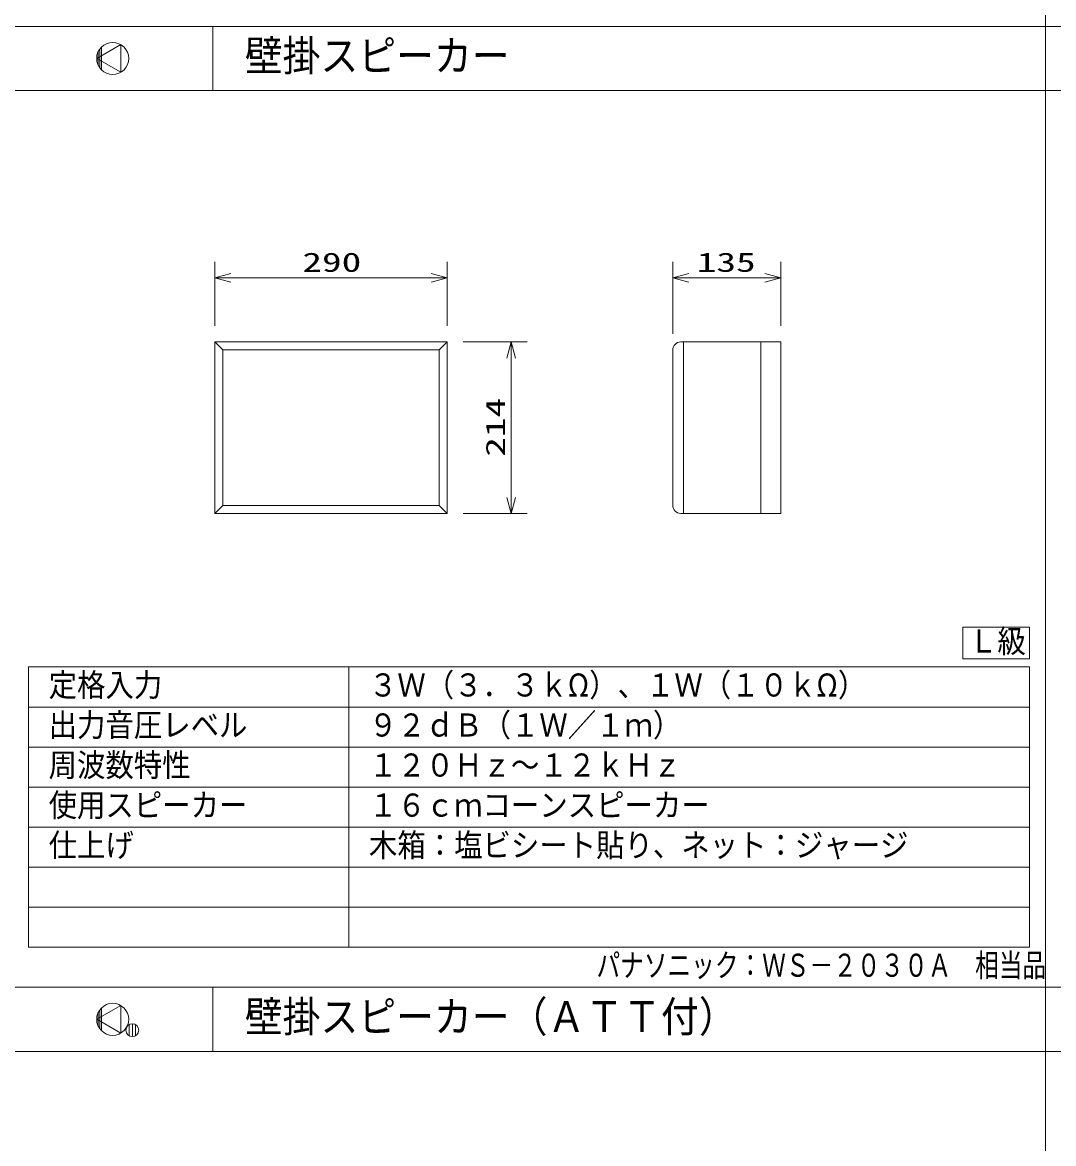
# Model space of a CAD drawing. Units: millimetres on the paper. Extents: x -401 to 401, y -280 to 280.
# Drawn here: x 1.2 to 130, y -139.5 to 0.5 of the extents above; entities that cross this region are included whole.
import ezdxf
from ezdxf.enums import TextEntityAlignment as Align

# ---------------------------------------------------------------- set-up
doc = ezdxf.new("R2010")
doc.units = ezdxf.units.MM
for name, color, linetype, lineweight in [('0-1_WAKU', 4, 'Continuous', 9), ('0-3_WAKU-M', 7, 'Continuous', 9), ('0-4_(J)SP', 7, 'Continuous', 9), ('0-5_GAIKEI', 4, 'Continuous', 9), ('0-6_SUNPO', 7, 'Continuous', 9), ('0-7_MOJI1', 7, 'Continuous', 9)]:
    doc.layers.add(name, color=color, linetype=linetype, lineweight=lineweight)
doc.layers.add('0-8_相当品', color=4, linetype='Continuous')
doc.styles.add('ＭＳ ゴシック', font='')
doc.styles.get('ＭＳ ゴシック').set_extended_font_data('MS Gothic')

# ---------------------------------------------------------------- blocks, each defined once
blk = doc.blocks.new('_OPEN30')
at = {"layer": '0-6_SUNPO'}
blk.add_line((0, 0), (-1, 0), dxfattribs=at)
blk.add_lwpolyline([(-1, 0.2679), (0, 0), (-1, -0.2679)], dxfattribs=at)

msp = doc.modelspace()

# ---------------------------------------------------------------- linework, layer by layer
at = {"layer": '0-1_WAKU', "color": 3}
for p, q in [((2.011, -114.983), (2.011, -79.983)), ((2.011, -79.983), (127.011, -79.983)), ((42.011, -114.983), (42.011, -79.983)), ((127.011, -114.983), (127.011, -79.983)), ((2.011, -114.983), (127.011, -114.983))]:
    msp.add_line(p, q, dxfattribs=at)
at = {"layer": '0-1_WAKU'}
for p, q in [((127.011, -84.983), (2.011, -84.983)), ((127.011, -89.983), (2.011, -89.983)), ((127.011, -94.983), (2.011, -94.983)), ((2.011, -99.983), (127.011, -99.983)), ((2.011, -104.983), (127.011, -104.983)), ((2.011, -109.983), (127.011, -109.983))]:
    msp.add_line(p, q, dxfattribs=at)
at = {"layer": '0-3_WAKU-M'}
for p, q in [((129.011, 240.017), (129.011, -239.983)), ((-257.989, 0.017), (387.011, 0.017)), ((25.011, 0.017), (25.011, -7.983)), ((-257.989, -7.983), (387.011, -7.983)), ((-386.989, -119.983), (387.011, -119.983)), ((25.011, -119.983), (25.011, -127.983)), ((-386.989, -127.983), (387.011, -127.983))]:
    msp.add_line(p, q, dxfattribs=at)
at = {"layer": '0-4_(J)SP'}
for p, q in [((10.913, -2.781), (10.913, -5.185)), ((11.112, -2.553), (11.112, -5.413)), ((11.115, -2.55), (11.115, -5.415)), ((10.712, -3.108), (10.712, -4.858)), ((10.711, -123.111), (10.711, -124.854)), ((10.911, -122.783), (10.911, -125.183)), ((11.111, -125.411), (11.111, -122.555)), ((14.971, -126.139), (14.971, -124.539)), ((14.57, -126.032), (14.57, -124.647)), ((15.37, -126.032), (15.37, -124.646)), ((15.77, -125.357), (15.77, -125.322))]:
    msp.add_line(p, q, dxfattribs=at)
for points in [[(13.511, -2.251), (13.511, -5.715), (10.511, -3.983)], [(13.511, -122.251), (13.511, -125.715), (10.511, -123.983)]]:
    msp.add_lwpolyline(points, close=True, dxfattribs=at)
for centre, radius in [((12.511, -3.983), 2), ((12.511, -123.983), 2), ((14.971, -125.339), 0.8)]:
    msp.add_circle(centre, radius, dxfattribs=at)
at = {"layer": '0-5_GAIKEI', "color": 7}
for p, q in [((25.269, -60.795), (25.269, -39.395)), ((54.269, -39.395), (25.269, -39.395)), ((54.269, -60.795), (54.269, -39.395)), ((82.455, -40.395), (82.455, -59.795)), ((83.455, -39.395), (95.955, -39.395)), ((83.805, -39.395), (83.805, -60.795)), ((93.455, -39.395), (93.455, -60.795)), ((95.955, -39.395), (95.955, -60.795)), ((25.269, -60.795), (54.269, -60.795)), ((83.455, -60.795), (95.955, -60.795))]:
    msp.add_line(p, q, dxfattribs=at)
at = {"layer": '0-5_GAIKEI'}
for p, q in [((26.269, -59.795), (26.269, -40.395)), ((53.269, -40.395), (54.269, -39.395)), ((53.269, -59.795), (53.269, -40.395)), ((53.269, -59.795), (54.269, -60.795))]:
    msp.add_line(p, q, dxfattribs=at)
for points in [[(53.269, -40.395), (26.269, -40.395), (25.269, -39.395)], [(53.269, -59.795), (26.269, -59.795), (25.269, -60.795)]]:
    msp.add_lwpolyline(points, dxfattribs=at)
at = {"layer": '0-5_GAIKEI', "color": 7}
for centre, start, end in [((83.455, -40.395), 90, 180), ((83.455, -59.795), 180, 270)]:
    msp.add_arc(centre, 1, start, end, dxfattribs=at)
at = {"layer": '0-6_SUNPO'}
for p, q in [((25.269, -37.395), (25.269, -29.395)), ((54.269, -37.395), (54.269, -29.395)), ((82.455, -38.395), (82.455, -29.395)), ((95.955, -37.395), (95.955, -29.395)), ((27.269, -31.395), (52.269, -31.395)), ((84.455, -31.395), (93.955, -31.395)), ((56.269, -39.395), (64.269, -39.395)), ((62.269, -41.395), (62.269, -58.795)), ((56.269, -60.795), (64.269, -60.795))]:
    msp.add_line(p, q, dxfattribs=at)
at = {"layer": '0-7_MOJI1'}
msp.add_lwpolyline([(118.69, -75.016), (127.011, -75.016), (127.011, -78.983), (118.69, -78.983)], close=True, dxfattribs=at)

# ---------------------------------------------------------------- block references
at = {"layer": '0-6_SUNPO', "xscale": 2, "yscale": 2}
for p, rotation in [((25.269, -31.395), 180), ((82.455, -31.395), 180), ((62.269, -39.395), 90), ((62.269, -60.795), 270)]:
    msp.add_blockref('_OPEN30', p, dxfattribs=dict(at, rotation=rotation))
for p in [(54.269, -31.395), (95.955, -31.395)]:
    msp.add_blockref('_OPEN30', p, dxfattribs=at)

# ---------------------------------------------------------------- texts
at = {"layer": '0-6_SUNPO', "style": 'ＭＳ ゴシック', "width": 1.5}
for s, p in [('290', (36.197, -31.357)), ('135', (85.455, -31.357))]:
    msp.add_text(s, height=2.405, dxfattribs=at).set_placement(p, align=Align.BOTTOM_LEFT)
msp.add_text('214', height=2.405, rotation=90, dxfattribs=at).set_placement((62.231, -53.726), align=Align.BOTTOM_LEFT)
at = {"layer": '0-7_MOJI1', "style": 'ＭＳ ゴシック', "width": 0.9}
for s, height, p in [('壁掛スピーカー', 3.849, (29.011, -6.723)), ('Ｌ級', 2.889, (119.451, -79.054)), ('定格入力', 2.889, (4.511, -84.538)), ('３Ｗ（３．３ｋΩ）、１Ｗ（１０ｋΩ）', 2.889, (44.511, -84.538)), ('出力音圧レベル', 2.889, (4.511, -89.538)), ('９２ｄＢ（１Ｗ／１ｍ）', 2.889, (44.511, -89.538)), ('周波数特性', 2.889, (4.511, -94.538)), ('１２０Ｈｚ～１２ｋＨｚ', 2.889, (44.511, -94.538)), ('使用スピーカー', 2.889, (4.511, -99.538)), ('１６ｃｍコーンスピーカー', 2.889, (44.511, -99.538)), ('仕上げ', 2.889, (4.511, -104.538)), ('木箱：塩ビシート貼り、ネット：ジャージ', 2.889, (44.511, -104.538)), ('壁掛スピーカー（ＡＴＴ付）', 3.849, (29.011, -126.723))]:
    msp.add_text(s, height=height, dxfattribs=at).set_placement(p, align=Align.BOTTOM_LEFT)
at = {"layer": '0-8_相当品', "style": 'ＭＳ ゴシック', "width": 0.75}
msp.add_text('パナソニック：ＷＳ－２０３０Ａ\u3000相当品', height=2.889, dxfattribs=at).set_placement((72.931, -119.538), align=Align.BOTTOM_LEFT)

doc.saveas('drawing.dxf')
